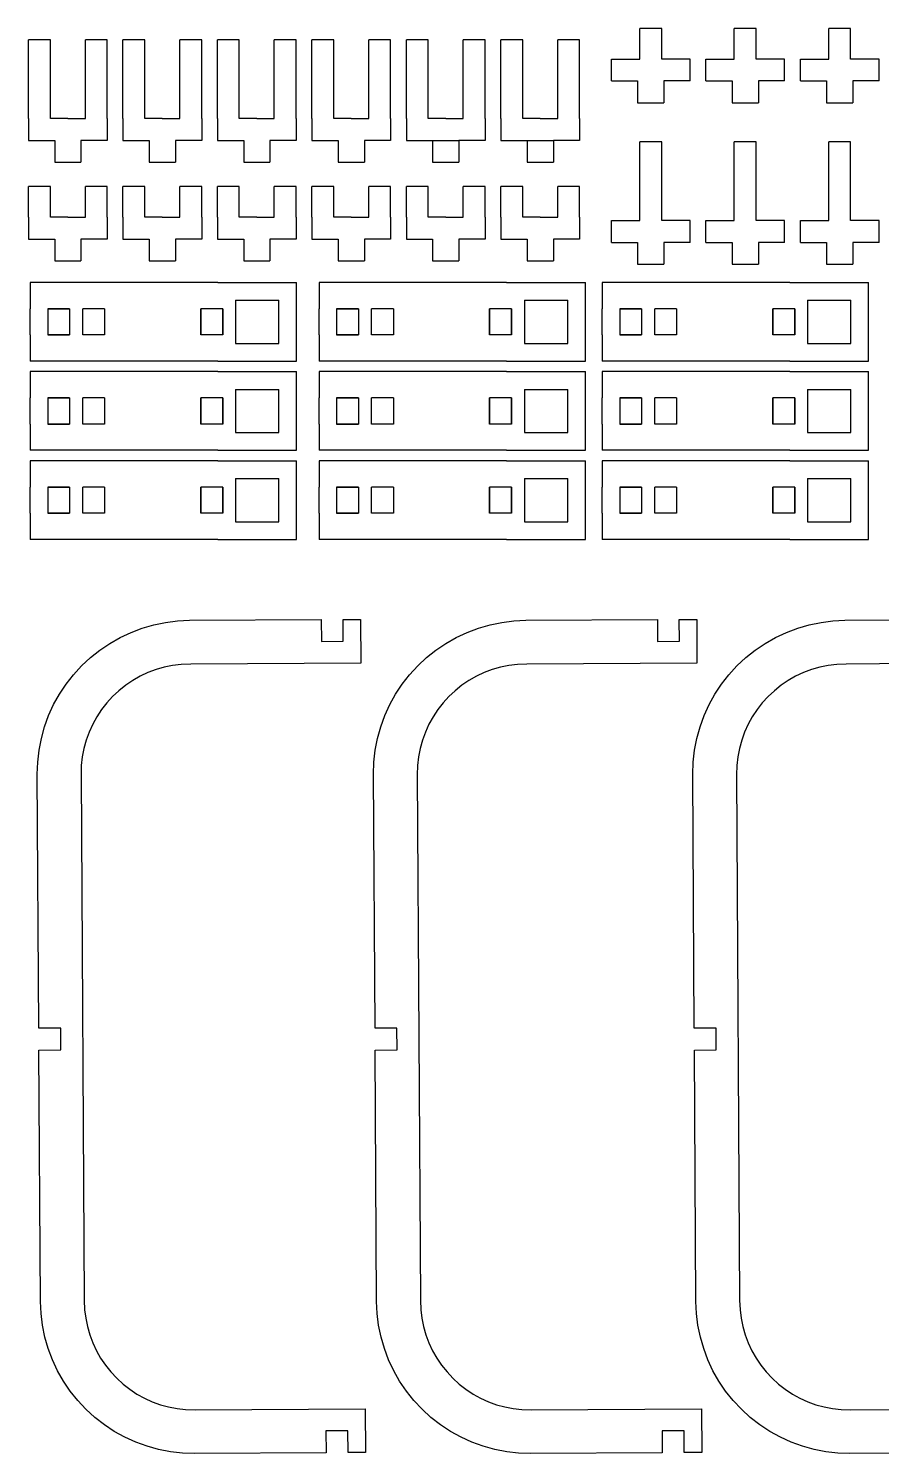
# Model space of a CAD drawing. Header units: millimetres. Extents: x 283 to 494, y -202 to 99.
# Drawn here: x 283.4 to 380.9, y -64.1 to 98.9 of the extents above; entities that cross this region are included whole.
import ezdxf

# ---------------------------------------------------------------- set-up
doc = ezdxf.new("R2010")
doc.units = ezdxf.units.MM
doc.header["$MEASUREMENT"] = 0
doc.layers.get('0').update_dxf_attribs({"linetype": 'CONTINUOUS'})
doc.layers.add('Layer 1', color=7, linetype='CONTINUOUS')

msp = doc.modelspace()

# ---------------------------------------------------------------- linework, layer by layer
at = {"color": 1}
for p, q in [((355.75, 98.92), (353.25, 98.92)), ((353.25, 95.42), (353.25, 98.92)), ((355.75, 98.92), (353.25, 98.92)), ((353.25, 95.42), (353.25, 98.92)), ((355.75, 95.42), (355.75, 98.92)), ((355.75, 95.42), (355.75, 98.92)), ((366.55, 98.92), (364.05, 98.92)), ((364.05, 95.42), (364.05, 98.92)), ((366.55, 98.92), (364.05, 98.92)), ((364.05, 95.42), (364.05, 98.92)), ((366.55, 95.42), (366.55, 98.92)), ((366.55, 95.42), (366.55, 98.92)), ((377.35, 98.92), (374.85, 98.92)), ((374.85, 95.42), (374.85, 98.92)), ((377.35, 98.92), (374.85, 98.92)), ((374.85, 95.42), (374.85, 98.92)), ((377.35, 95.42), (377.35, 98.92)), ((377.35, 95.42), (377.35, 98.92)), ((285.86, 97.62), (283.36, 97.62)), ((283.36, 88.62), (283.36, 97.62)), ((285.86, 97.62), (283.36, 97.62)), ((283.36, 88.62), (283.36, 97.62)), ((285.86, 88.62), (285.86, 97.62)), ((285.86, 88.62), (285.86, 97.62)), ((292.36, 97.62), (289.86, 97.62)), ((289.86, 88.62), (289.86, 97.62)), ((292.36, 97.62), (289.86, 97.62)), ((289.86, 88.62), (289.86, 97.62)), ((292.36, 88.62), (292.36, 97.62)), ((292.36, 88.62), (292.36, 97.62)), ((296.66, 97.62), (294.16, 97.62)), ((294.16, 88.62), (294.16, 97.62)), ((296.66, 97.62), (294.16, 97.62)), ((294.16, 88.62), (294.16, 97.62)), ((296.66, 88.62), (296.66, 97.62)), ((296.66, 88.62), (296.66, 97.62)), ((303.16, 97.62), (300.66, 97.62)), ((300.66, 88.62), (300.66, 97.62)), ((303.16, 97.62), (300.66, 97.62)), ((300.66, 88.62), (300.66, 97.62)), ((303.16, 88.62), (303.16, 97.62)), ((303.16, 88.62), (303.16, 97.62)), ((307.46, 97.62), (304.96, 97.62)), ((304.96, 88.62), (304.96, 97.62)), ((307.46, 97.62), (304.96, 97.62)), ((304.96, 88.62), (304.96, 97.62)), ((307.46, 88.62), (307.46, 97.62)), ((307.46, 88.62), (307.46, 97.62)), ((313.96, 97.62), (311.46, 97.62)), ((311.46, 88.62), (311.46, 97.62)), ((313.96, 97.62), (311.46, 97.62)), ((311.46, 88.62), (311.46, 97.62)), ((313.96, 88.62), (313.96, 97.62)), ((313.96, 88.62), (313.96, 97.62)), ((318.26, 97.62), (315.76, 97.62)), ((315.76, 88.62), (315.76, 97.62)), ((318.26, 97.62), (315.76, 97.62)), ((315.76, 88.62), (315.76, 97.62)), ((318.26, 88.62), (318.26, 97.62)), ((318.26, 88.62), (318.26, 97.62)), ((324.76, 97.62), (322.26, 97.62)), ((322.26, 88.62), (322.26, 97.62)), ((324.76, 97.62), (322.26, 97.62)), ((322.26, 88.62), (322.26, 97.62)), ((324.76, 88.62), (324.76, 97.62)), ((324.76, 88.62), (324.76, 97.62)), ((329.06, 97.62), (326.56, 97.62)), ((326.56, 88.62), (326.56, 97.62)), ((329.06, 97.62), (326.56, 97.62)), ((326.56, 88.62), (326.56, 97.62)), ((329.06, 88.62), (329.06, 97.62)), ((329.06, 88.62), (329.06, 97.62)), ((335.56, 97.62), (333.06, 97.62)), ((333.06, 88.62), (333.06, 97.62)), ((335.56, 97.62), (333.06, 97.62)), ((333.06, 88.62), (333.06, 97.62)), ((335.56, 88.62), (335.56, 97.62)), ((335.56, 88.62), (335.56, 97.62)), ((339.86, 97.62), (337.36, 97.62)), ((337.36, 88.62), (337.36, 97.62)), ((339.86, 97.62), (337.36, 97.62)), ((337.36, 88.62), (337.36, 97.62)), ((339.86, 88.62), (339.86, 97.62)), ((339.86, 88.62), (339.86, 97.62)), ((346.36, 97.62), (343.86, 97.62)), ((343.86, 88.62), (343.86, 97.62)), ((346.36, 97.62), (343.86, 97.62)), ((343.86, 88.62), (343.86, 97.62)), ((346.36, 88.62), (346.36, 97.62)), ((346.36, 88.62), (346.36, 97.62)), ((350, 92.92), (350, 95.42)), ((350, 95.42), (353.25, 95.42)), ((350, 92.92), (350, 95.42)), ((350, 95.42), (353.25, 95.42)), ((359, 95.42), (355.75, 95.42)), ((359, 95.42), (355.75, 95.42)), ((359, 92.92), (359, 95.42)), ((359, 92.92), (359, 95.42)), ((360.8, 92.92), (360.8, 95.42)), ((360.8, 95.42), (364.05, 95.42)), ((360.8, 92.92), (360.8, 95.42)), ((360.8, 95.42), (364.05, 95.42)), ((369.8, 95.42), (366.55, 95.42)), ((369.8, 95.42), (366.55, 95.42)), ((369.8, 92.92), (369.8, 95.42)), ((369.8, 92.92), (369.8, 95.42)), ((371.6, 92.92), (371.6, 95.42)), ((371.6, 95.42), (374.85, 95.42)), ((371.6, 92.92), (371.6, 95.42)), ((371.6, 95.42), (374.85, 95.42)), ((380.6, 95.42), (377.35, 95.42)), ((380.6, 95.42), (377.35, 95.42)), ((380.6, 92.92), (380.6, 95.42)), ((380.6, 92.92), (380.6, 95.42)), ((350, 92.92), (353, 92.92)), ((350, 92.92), (353, 92.92)), ((353, 92.92), (353, 90.42)), ((353, 92.92), (353, 90.42)), ((359, 92.92), (356, 92.92)), ((359, 92.92), (356, 92.92)), ((356, 92.92), (356, 90.42)), ((356, 92.92), (356, 90.42)), ((360.8, 92.92), (363.8, 92.92)), ((360.8, 92.92), (363.8, 92.92)), ((363.8, 92.92), (363.8, 90.42)), ((363.8, 92.92), (363.8, 90.42)), ((369.8, 92.92), (366.8, 92.92)), ((369.8, 92.92), (366.8, 92.92)), ((366.8, 92.92), (366.8, 90.42)), ((366.8, 92.92), (366.8, 90.42)), ((371.6, 92.92), (374.6, 92.92)), ((371.6, 92.92), (374.6, 92.92)), ((374.6, 92.92), (374.6, 90.42)), ((374.6, 92.92), (374.6, 90.42)), ((380.6, 92.92), (377.6, 92.92)), ((380.6, 92.92), (377.6, 92.92)), ((377.6, 92.92), (377.6, 90.42)), ((377.6, 92.92), (377.6, 90.42)), ((353, 90.42), (356, 90.42)), ((353, 90.42), (356, 90.42)), ((363.8, 90.42), (366.8, 90.42)), ((363.8, 90.42), (366.8, 90.42)), ((374.6, 90.42), (377.6, 90.42)), ((374.6, 90.42), (377.6, 90.42)), ((283.36, 88.62), (283.36, 86.12)), ((283.36, 88.62), (283.36, 86.12)), ((287.86, 88.62), (285.86, 88.62)), ((287.86, 88.62), (285.86, 88.62)), ((287.86, 88.62), (289.86, 88.62)), ((287.86, 88.62), (289.86, 88.62)), ((292.36, 88.62), (292.36, 86.12)), ((292.36, 88.62), (292.36, 86.12)), ((294.16, 88.62), (294.16, 86.12)), ((294.16, 88.62), (294.16, 86.12)), ((298.66, 88.62), (296.66, 88.62)), ((298.66, 88.62), (296.66, 88.62)), ((298.66, 88.62), (300.66, 88.62)), ((298.66, 88.62), (300.66, 88.62)), ((303.16, 88.62), (303.16, 86.12)), ((303.16, 88.62), (303.16, 86.12)), ((304.96, 88.62), (304.96, 86.12)), ((304.96, 88.62), (304.96, 86.12)), ((309.46, 88.62), (307.46, 88.62)), ((309.46, 88.62), (307.46, 88.62)), ((309.46, 88.62), (311.46, 88.62)), ((309.46, 88.62), (311.46, 88.62)), ((313.96, 88.62), (313.96, 86.12)), ((313.96, 88.62), (313.96, 86.12)), ((315.76, 88.62), (315.76, 86.12)), ((315.76, 88.62), (315.76, 86.12)), ((320.26, 88.62), (318.26, 88.62)), ((320.26, 88.62), (318.26, 88.62)), ((320.26, 88.62), (322.26, 88.62)), ((320.26, 88.62), (322.26, 88.62)), ((324.76, 88.62), (324.76, 86.12)), ((324.76, 88.62), (324.76, 86.12)), ((326.56, 88.62), (326.56, 86.12)), ((326.56, 88.62), (326.56, 86.12)), ((331.06, 88.62), (329.06, 88.62)), ((331.06, 88.62), (329.06, 88.62)), ((331.06, 88.62), (333.06, 88.62)), ((331.06, 88.62), (333.06, 88.62)), ((335.56, 88.62), (335.56, 86.12)), ((335.56, 88.62), (335.56, 86.12)), ((337.36, 88.62), (337.36, 86.12)), ((337.36, 88.62), (337.36, 86.12)), ((341.86, 88.62), (339.86, 88.62)), ((341.86, 88.62), (339.86, 88.62)), ((341.86, 88.62), (343.86, 88.62)), ((341.86, 88.62), (343.86, 88.62)), ((346.36, 88.62), (346.36, 86.12)), ((346.36, 88.62), (346.36, 86.12)), ((283.36, 86.12), (286.36, 86.12)), ((283.36, 86.12), (286.36, 86.12)), ((286.36, 86.12), (286.36, 83.62)), ((286.36, 86.12), (286.36, 83.62)), ((292.36, 86.12), (289.36, 86.12)), ((292.36, 86.12), (289.36, 86.12)), ((289.36, 86.12), (289.36, 83.62)), ((289.36, 86.12), (289.36, 83.62)), ((294.16, 86.12), (297.16, 86.12)), ((294.16, 86.12), (297.16, 86.12)), ((297.16, 86.12), (297.16, 83.62)), ((297.16, 86.12), (297.16, 83.62)), ((303.16, 86.12), (300.16, 86.12)), ((303.16, 86.12), (300.16, 86.12)), ((300.16, 86.12), (300.16, 83.62)), ((300.16, 86.12), (300.16, 83.62)), ((304.96, 86.12), (307.96, 86.12)), ((304.96, 86.12), (307.96, 86.12)), ((307.96, 86.12), (307.96, 83.62)), ((307.96, 86.12), (307.96, 83.62)), ((313.96, 86.12), (310.96, 86.12)), ((313.96, 86.12), (310.96, 86.12)), ((310.96, 86.12), (310.96, 83.62)), ((310.96, 86.12), (310.96, 83.62)), ((315.76, 86.12), (318.76, 86.12)), ((315.76, 86.12), (318.76, 86.12)), ((318.76, 86.12), (318.76, 83.62)), ((318.76, 86.12), (318.76, 83.62)), ((324.76, 86.12), (321.76, 86.12)), ((324.76, 86.12), (321.76, 86.12)), ((321.76, 86.12), (321.76, 83.62)), ((321.76, 86.12), (321.76, 83.62)), ((326.56, 86.12), (329.56, 86.12)), ((326.56, 86.12), (329.56, 86.12)), ((329.56, 86.12), (332.56, 86.12)), ((329.56, 86.12), (329.56, 83.62)), ((329.56, 86.12), (329.56, 83.62)), ((335.56, 86.12), (332.56, 86.12)), ((335.56, 86.12), (332.56, 86.12)), ((332.56, 86.12), (332.56, 83.62)), ((332.56, 86.12), (332.56, 83.62)), ((337.36, 86.12), (340.36, 86.12)), ((337.36, 86.12), (340.36, 86.12)), ((340.36, 86.12), (343.36, 86.12)), ((340.36, 86.12), (340.36, 83.62)), ((340.36, 86.12), (340.36, 83.62)), ((346.36, 86.12), (343.36, 86.12)), ((346.36, 86.12), (343.36, 86.12)), ((343.36, 86.12), (343.36, 83.62)), ((343.36, 86.12), (343.36, 83.62)), ((355.75, 85.95), (353.25, 85.95)), ((355.75, 85.95), (353.25, 85.95)), ((353.25, 76.95), (353.25, 85.95)), ((353.25, 76.95), (353.25, 85.95)), ((355.75, 76.95), (355.75, 85.95)), ((355.75, 76.95), (355.75, 85.95)), ((366.55, 85.95), (364.05, 85.95)), ((366.55, 85.95), (364.05, 85.95)), ((364.05, 76.95), (364.05, 85.95)), ((364.05, 76.95), (364.05, 85.95)), ((366.55, 76.95), (366.55, 85.95)), ((366.55, 76.95), (366.55, 85.95)), ((377.35, 85.95), (374.85, 85.95)), ((377.35, 85.95), (374.85, 85.95)), ((374.85, 76.95), (374.85, 85.95)), ((374.85, 76.95), (374.85, 85.95)), ((377.35, 76.95), (377.35, 85.95)), ((377.35, 76.95), (377.35, 85.95)), ((286.36, 83.62), (289.36, 83.62)), ((286.36, 83.62), (289.36, 83.62)), ((297.16, 83.62), (300.16, 83.62)), ((297.16, 83.62), (300.16, 83.62)), ((307.96, 83.62), (310.96, 83.62)), ((307.96, 83.62), (310.96, 83.62)), ((318.76, 83.62), (321.76, 83.62)), ((318.76, 83.62), (321.76, 83.62)), ((329.56, 83.62), (332.56, 83.62)), ((329.56, 83.62), (332.56, 83.62)), ((340.36, 83.62), (343.36, 83.62)), ((340.36, 83.62), (343.36, 83.62)), ((285.86, 80.84), (283.36, 80.84)), ((283.36, 77.34), (283.36, 80.84)), ((285.86, 80.84), (283.36, 80.84)), ((283.36, 77.34), (283.36, 80.84)), ((285.86, 77.34), (285.86, 80.84)), ((285.86, 77.34), (285.86, 80.84)), ((292.36, 80.84), (289.86, 80.84)), ((289.86, 77.34), (289.86, 80.84)), ((292.36, 80.84), (289.86, 80.84)), ((289.86, 77.34), (289.86, 80.84)), ((292.36, 77.34), (292.36, 80.84)), ((292.36, 77.34), (292.36, 80.84)), ((296.66, 80.84), (294.16, 80.84)), ((294.16, 77.34), (294.16, 80.84)), ((296.66, 80.84), (294.16, 80.84)), ((294.16, 77.34), (294.16, 80.84)), ((296.66, 77.34), (296.66, 80.84)), ((296.66, 77.34), (296.66, 80.84)), ((303.16, 80.84), (300.66, 80.84)), ((300.66, 77.34), (300.66, 80.84)), ((303.16, 80.84), (300.66, 80.84)), ((300.66, 77.34), (300.66, 80.84)), ((303.16, 77.34), (303.16, 80.84)), ((303.16, 77.34), (303.16, 80.84)), ((307.46, 80.84), (304.96, 80.84)), ((304.96, 77.34), (304.96, 80.84)), ((307.46, 80.84), (304.96, 80.84)), ((304.96, 77.34), (304.96, 80.84)), ((307.46, 77.34), (307.46, 80.84)), ((307.46, 77.34), (307.46, 80.84)), ((313.96, 80.84), (311.46, 80.84)), ((311.46, 77.34), (311.46, 80.84)), ((313.96, 80.84), (311.46, 80.84)), ((311.46, 77.34), (311.46, 80.84)), ((313.96, 77.34), (313.96, 80.84)), ((313.96, 77.34), (313.96, 80.84)), ((318.26, 80.84), (315.76, 80.84)), ((315.76, 77.34), (315.76, 80.84)), ((318.26, 80.84), (315.76, 80.84)), ((315.76, 77.34), (315.76, 80.84)), ((318.26, 77.34), (318.26, 80.84)), ((318.26, 77.34), (318.26, 80.84)), ((324.76, 80.84), (322.26, 80.84)), ((322.26, 77.34), (322.26, 80.84)), ((324.76, 80.84), (322.26, 80.84)), ((322.26, 77.34), (322.26, 80.84)), ((324.76, 77.34), (324.76, 80.84)), ((324.76, 77.34), (324.76, 80.84)), ((329.06, 80.84), (326.56, 80.84)), ((326.56, 77.34), (326.56, 80.84)), ((329.06, 80.84), (326.56, 80.84)), ((326.56, 77.34), (326.56, 80.84)), ((329.06, 77.34), (329.06, 80.84)), ((329.06, 77.34), (329.06, 80.84)), ((335.56, 80.84), (333.06, 80.84)), ((333.06, 77.34), (333.06, 80.84)), ((335.56, 80.84), (333.06, 80.84)), ((333.06, 77.34), (333.06, 80.84)), ((335.56, 77.34), (335.56, 80.84)), ((335.56, 77.34), (335.56, 80.84)), ((339.86, 80.84), (337.36, 80.84)), ((337.36, 77.34), (337.36, 80.84)), ((339.86, 80.84), (337.36, 80.84)), ((337.36, 77.34), (337.36, 80.84)), ((339.86, 77.34), (339.86, 80.84)), ((339.86, 77.34), (339.86, 80.84)), ((346.36, 80.84), (343.86, 80.84)), ((343.86, 77.34), (343.86, 80.84)), ((346.36, 80.84), (343.86, 80.84)), ((343.86, 77.34), (343.86, 80.84)), ((346.36, 77.34), (346.36, 80.84)), ((346.36, 77.34), (346.36, 80.84)), ((283.36, 77.34), (283.36, 74.84)), ((283.36, 77.34), (283.36, 74.84)), ((287.86, 77.34), (285.86, 77.34)), ((287.86, 77.34), (285.86, 77.34)), ((287.86, 77.34), (289.86, 77.34)), ((287.86, 77.34), (289.86, 77.34)), ((292.36, 77.34), (292.36, 74.84)), ((292.36, 77.34), (292.36, 74.84)), ((294.16, 77.34), (294.16, 74.84)), ((294.16, 77.34), (294.16, 74.84)), ((298.66, 77.34), (296.66, 77.34)), ((298.66, 77.34), (296.66, 77.34)), ((298.66, 77.34), (300.66, 77.34)), ((298.66, 77.34), (300.66, 77.34)), ((303.16, 77.34), (303.16, 74.84)), ((303.16, 77.34), (303.16, 74.84)), ((304.96, 77.34), (304.96, 74.84)), ((304.96, 77.34), (304.96, 74.84)), ((309.46, 77.34), (307.46, 77.34)), ((309.46, 77.34), (307.46, 77.34)), ((309.46, 77.34), (311.46, 77.34)), ((309.46, 77.34), (311.46, 77.34)), ((313.96, 77.34), (313.96, 74.84)), ((313.96, 77.34), (313.96, 74.84)), ((315.76, 77.34), (315.76, 74.84)), ((315.76, 77.34), (315.76, 74.84)), ((320.26, 77.34), (318.26, 77.34)), ((320.26, 77.34), (318.26, 77.34)), ((320.26, 77.34), (322.26, 77.34)), ((320.26, 77.34), (322.26, 77.34)), ((324.76, 77.34), (324.76, 74.84)), ((324.76, 77.34), (324.76, 74.84)), ((326.56, 77.34), (326.56, 74.84)), ((326.56, 77.34), (326.56, 74.84)), ((331.06, 77.34), (329.06, 77.34)), ((331.06, 77.34), (329.06, 77.34)), ((331.06, 77.34), (333.06, 77.34)), ((331.06, 77.34), (333.06, 77.34)), ((335.56, 77.34), (335.56, 74.84)), ((335.56, 77.34), (335.56, 74.84)), ((337.36, 77.34), (337.36, 74.84)), ((337.36, 77.34), (337.36, 74.84)), ((341.86, 77.34), (339.86, 77.34)), ((341.86, 77.34), (339.86, 77.34)), ((341.86, 77.34), (343.86, 77.34)), ((341.86, 77.34), (343.86, 77.34)), ((346.36, 77.34), (346.36, 74.84)), ((346.36, 77.34), (346.36, 74.84)), ((350, 74.45), (350, 76.95)), ((350, 74.45), (350, 76.95)), ((350, 76.95), (353.25, 76.95)), ((350, 76.95), (353.25, 76.95)), ((359, 76.95), (355.75, 76.95)), ((359, 76.95), (355.75, 76.95)), ((359, 74.45), (359, 76.95)), ((359, 74.45), (359, 76.95)), ((360.8, 74.45), (360.8, 76.95)), ((360.8, 74.45), (360.8, 76.95)), ((360.8, 76.95), (364.05, 76.95)), ((360.8, 76.95), (364.05, 76.95)), ((369.8, 76.95), (366.55, 76.95)), ((369.8, 76.95), (366.55, 76.95)), ((369.8, 74.45), (369.8, 76.95)), ((369.8, 74.45), (369.8, 76.95)), ((371.6, 74.45), (371.6, 76.95)), ((371.6, 74.45), (371.6, 76.95)), ((371.6, 76.95), (374.85, 76.95)), ((371.6, 76.95), (374.85, 76.95)), ((380.6, 76.95), (377.35, 76.95)), ((380.6, 76.95), (377.35, 76.95)), ((380.6, 74.45), (380.6, 76.95)), ((380.6, 74.45), (380.6, 76.95)), ((283.36, 74.84), (286.36, 74.84)), ((283.36, 74.84), (286.36, 74.84)), ((286.36, 74.84), (286.36, 72.34)), ((286.36, 74.84), (286.36, 72.34)), ((292.36, 74.84), (289.36, 74.84)), ((292.36, 74.84), (289.36, 74.84)), ((289.36, 74.84), (289.36, 72.34)), ((289.36, 74.84), (289.36, 72.34)), ((294.16, 74.84), (297.16, 74.84)), ((294.16, 74.84), (297.16, 74.84)), ((297.16, 74.84), (297.16, 72.34)), ((297.16, 74.84), (297.16, 72.34)), ((303.16, 74.84), (300.16, 74.84)), ((303.16, 74.84), (300.16, 74.84)), ((300.16, 74.84), (300.16, 72.34)), ((300.16, 74.84), (300.16, 72.34)), ((304.96, 74.84), (307.96, 74.84)), ((304.96, 74.84), (307.96, 74.84)), ((307.96, 74.84), (307.96, 72.34)), ((307.96, 74.84), (307.96, 72.34)), ((313.96, 74.84), (310.96, 74.84)), ((313.96, 74.84), (310.96, 74.84)), ((310.96, 74.84), (310.96, 72.34)), ((310.96, 74.84), (310.96, 72.34)), ((315.76, 74.84), (318.76, 74.84)), ((315.76, 74.84), (318.76, 74.84)), ((318.76, 74.84), (318.76, 72.34)), ((318.76, 74.84), (318.76, 72.34)), ((324.76, 74.84), (321.76, 74.84)), ((324.76, 74.84), (321.76, 74.84)), ((321.76, 74.84), (321.76, 72.34)), ((321.76, 74.84), (321.76, 72.34)), ((326.56, 74.84), (329.56, 74.84)), ((326.56, 74.84), (329.56, 74.84)), ((329.56, 74.84), (329.56, 72.34)), ((329.56, 74.84), (329.56, 72.34)), ((335.56, 74.84), (332.56, 74.84)), ((335.56, 74.84), (332.56, 74.84)), ((332.56, 74.84), (332.56, 72.34)), ((332.56, 74.84), (332.56, 72.34)), ((337.36, 74.84), (340.36, 74.84)), ((337.36, 74.84), (340.36, 74.84)), ((340.36, 74.84), (340.36, 72.34)), ((340.36, 74.84), (340.36, 72.34)), ((346.36, 74.84), (343.36, 74.84)), ((346.36, 74.84), (343.36, 74.84)), ((343.36, 74.84), (343.36, 72.34)), ((343.36, 74.84), (343.36, 72.34)), ((350, 74.45), (353, 74.45)), ((350, 74.45), (353, 74.45)), ((353, 74.45), (353, 71.95)), ((353, 74.45), (353, 71.95)), ((359, 74.45), (356, 74.45)), ((359, 74.45), (356, 74.45)), ((356, 74.45), (356, 71.95)), ((356, 74.45), (356, 71.95)), ((360.8, 74.45), (363.8, 74.45)), ((360.8, 74.45), (363.8, 74.45)), ((363.8, 74.45), (363.8, 71.95)), ((363.8, 74.45), (363.8, 71.95)), ((369.8, 74.45), (366.8, 74.45)), ((369.8, 74.45), (366.8, 74.45)), ((366.8, 74.45), (366.8, 71.95)), ((366.8, 74.45), (366.8, 71.95)), ((371.6, 74.45), (374.6, 74.45)), ((371.6, 74.45), (374.6, 74.45)), ((374.6, 74.45), (374.6, 71.95)), ((374.6, 74.45), (374.6, 71.95)), ((380.6, 74.45), (377.6, 74.45)), ((380.6, 74.45), (377.6, 74.45)), ((377.6, 74.45), (377.6, 71.95)), ((377.6, 74.45), (377.6, 71.95)), ((286.36, 72.34), (289.36, 72.34)), ((286.36, 72.34), (289.36, 72.34)), ((297.16, 72.34), (300.16, 72.34)), ((297.16, 72.34), (300.16, 72.34)), ((307.96, 72.34), (310.96, 72.34)), ((307.96, 72.34), (310.96, 72.34)), ((318.76, 72.34), (321.76, 72.34)), ((318.76, 72.34), (321.76, 72.34)), ((329.56, 72.34), (332.56, 72.34)), ((329.56, 72.34), (332.56, 72.34)), ((340.36, 72.34), (343.36, 72.34)), ((340.36, 72.34), (343.36, 72.34)), ((353, 71.95), (356, 71.95)), ((353, 71.95), (356, 71.95)), ((363.8, 71.95), (366.8, 71.95)), ((363.8, 71.95), (366.8, 71.95)), ((374.6, 71.95), (377.6, 71.95)), ((374.6, 71.95), (377.6, 71.95)), ((289.56, 69.87), (283.56, 69.87)), ((283.56, 69.87), (283.56, 66.87)), ((289.56, 69.87), (283.56, 69.87)), ((283.56, 69.87), (283.56, 66.87)), ((292.06, 69.87), (289.56, 69.87)), ((292.06, 69.87), (289.56, 69.87)), ((305.01, 69.87), (292.06, 69.87)), ((305.01, 69.87), (292.06, 69.87)), ((305.01, 69.87), (314.01, 69.87)), ((305.01, 69.87), (314.01, 69.87)), ((314.01, 60.87), (314.01, 69.87)), ((314.01, 60.87), (314.01, 69.87)), ((322.58, 69.87), (316.58, 69.87)), ((316.58, 69.87), (316.58, 66.87)), ((322.58, 69.87), (316.58, 69.87)), ((316.58, 69.87), (316.58, 66.87)), ((325.08, 69.87), (322.58, 69.87)), ((325.08, 69.87), (322.58, 69.87)), ((338.02, 69.87), (325.08, 69.87)), ((338.02, 69.87), (325.08, 69.87)), ((338.02, 69.87), (347.02, 69.87)), ((338.02, 69.87), (347.02, 69.87)), ((347.02, 60.87), (347.02, 69.87)), ((347.02, 60.87), (347.02, 69.87)), ((354.95, 69.87), (348.95, 69.87)), ((348.95, 69.87), (348.95, 66.87)), ((354.95, 69.87), (348.95, 69.87)), ((348.95, 69.87), (348.95, 66.87)), ((357.45, 69.87), (354.95, 69.87)), ((357.45, 69.87), (354.95, 69.87)), ((370.4, 69.87), (357.45, 69.87)), ((370.4, 69.87), (357.45, 69.87)), ((370.4, 69.87), (379.4, 69.87)), ((370.4, 69.87), (379.4, 69.87)), ((379.4, 60.87), (379.4, 69.87)), ((379.4, 60.87), (379.4, 69.87)), ((283.56, 63.87), (283.56, 66.87)), ((283.56, 63.87), (283.56, 66.87)), ((285.56, 66.87), (285.56, 63.87)), ((285.56, 66.87), (288.06, 66.87)), ((285.56, 66.87), (285.56, 63.87)), ((288.06, 66.87), (285.56, 66.87)), ((288.06, 66.87), (288.06, 63.87)), ((288.06, 66.87), (288.06, 63.87)), ((292.06, 66.87), (289.56, 66.87)), ((292.06, 66.87), (289.56, 66.87)), ((289.56, 63.87), (289.56, 66.87)), ((289.56, 63.87), (289.56, 66.87)), ((292.06, 66.87), (292.06, 63.87)), ((292.06, 66.87), (292.06, 63.87)), ((305.01, 66.87), (303.06, 66.87)), ((305.01, 66.87), (303.06, 66.87)), ((303.06, 66.87), (303.06, 63.87)), ((303.06, 63.87), (303.06, 66.87)), ((305.56, 66.87), (305.01, 66.87)), ((305.56, 66.87), (305.01, 66.87)), ((305.56, 63.87), (305.56, 66.87)), ((305.56, 66.87), (305.56, 63.87)), ((307.04, 67.85), (307.04, 62.9)), ((307.04, 67.85), (311.99, 67.85)), ((307.04, 67.85), (307.04, 62.9)), ((307.04, 67.85), (311.99, 67.85)), ((311.99, 62.9), (311.99, 67.85)), ((311.99, 62.9), (311.99, 67.85)), ((316.58, 63.87), (316.58, 66.87)), ((316.58, 63.87), (316.58, 66.87)), ((318.58, 66.87), (318.58, 63.87)), ((318.58, 66.87), (321.08, 66.87)), ((318.58, 66.87), (318.58, 63.87)), ((321.08, 66.87), (318.58, 66.87)), ((321.08, 66.87), (321.08, 63.87)), ((321.08, 66.87), (321.08, 63.87)), ((325.08, 66.87), (322.58, 66.87)), ((325.08, 66.87), (322.58, 66.87)), ((322.58, 63.87), (322.58, 66.87)), ((322.58, 63.87), (322.58, 66.87)), ((325.08, 66.87), (325.08, 63.87)), ((325.08, 66.87), (325.08, 63.87)), ((338.02, 66.87), (336.08, 66.87)), ((338.02, 66.87), (336.08, 66.87)), ((336.08, 66.87), (336.08, 63.87)), ((336.08, 63.87), (336.08, 66.87)), ((338.58, 66.87), (338.02, 66.87)), ((338.58, 66.87), (338.02, 66.87)), ((338.58, 63.87), (338.58, 66.87)), ((338.58, 66.87), (338.58, 63.87)), ((340.05, 67.85), (340.05, 62.9)), ((340.05, 67.85), (345, 67.85)), ((340.05, 67.85), (340.05, 62.9)), ((340.05, 67.85), (345, 67.85)), ((345, 62.9), (345, 67.85)), ((345, 62.9), (345, 67.85)), ((348.95, 63.87), (348.95, 66.87)), ((348.95, 63.87), (348.95, 66.87)), ((350.95, 66.87), (350.95, 63.87)), ((350.95, 66.87), (353.45, 66.87)), ((350.95, 66.87), (350.95, 63.87)), ((353.45, 66.87), (350.95, 66.87)), ((353.45, 66.87), (353.45, 63.87)), ((353.45, 66.87), (353.45, 63.87)), ((357.45, 66.87), (354.95, 66.87)), ((357.45, 66.87), (354.95, 66.87)), ((354.95, 63.87), (354.95, 66.87)), ((354.95, 63.87), (354.95, 66.87)), ((357.45, 66.87), (357.45, 63.87)), ((357.45, 66.87), (357.45, 63.87)), ((370.4, 66.87), (368.45, 66.87)), ((370.4, 66.87), (368.45, 66.87)), ((368.45, 66.87), (368.45, 63.87)), ((368.45, 63.87), (368.45, 66.87)), ((370.95, 66.87), (370.4, 66.87)), ((370.95, 66.87), (370.4, 66.87)), ((370.95, 63.87), (370.95, 66.87)), ((370.95, 66.87), (370.95, 63.87)), ((372.42, 67.85), (372.42, 62.9)), ((372.42, 67.85), (377.37, 67.85)), ((372.42, 67.85), (372.42, 62.9)), ((372.42, 67.85), (377.37, 67.85)), ((377.37, 62.9), (377.37, 67.85)), ((377.37, 62.9), (377.37, 67.85)), ((283.56, 63.87), (283.56, 60.87)), ((283.56, 63.87), (283.56, 60.87)), ((285.56, 63.87), (288.06, 63.87)), ((288.06, 63.87), (285.56, 63.87)), ((292.06, 63.87), (289.56, 63.87)), ((292.06, 63.87), (289.56, 63.87)), ((305.01, 63.87), (303.06, 63.87)), ((305.01, 63.87), (303.06, 63.87)), ((305.56, 63.87), (305.01, 63.87)), ((305.56, 63.87), (305.01, 63.87)), ((316.58, 63.87), (316.58, 60.87)), ((316.58, 63.87), (316.58, 60.87)), ((318.58, 63.87), (321.08, 63.87)), ((321.08, 63.87), (318.58, 63.87)), ((325.08, 63.87), (322.58, 63.87)), ((325.08, 63.87), (322.58, 63.87)), ((338.02, 63.87), (336.08, 63.87)), ((338.02, 63.87), (336.08, 63.87)), ((338.58, 63.87), (338.02, 63.87)), ((338.58, 63.87), (338.02, 63.87)), ((348.95, 63.87), (348.95, 60.87)), ((348.95, 63.87), (348.95, 60.87)), ((350.95, 63.87), (353.45, 63.87)), ((353.45, 63.87), (350.95, 63.87)), ((357.45, 63.87), (354.95, 63.87)), ((357.45, 63.87), (354.95, 63.87)), ((370.4, 63.87), (368.45, 63.87)), ((370.4, 63.87), (368.45, 63.87)), ((370.95, 63.87), (370.4, 63.87)), ((370.95, 63.87), (370.4, 63.87)), ((307.04, 62.9), (311.99, 62.9)), ((307.04, 62.9), (311.99, 62.9)), ((340.05, 62.9), (345, 62.9)), ((340.05, 62.9), (345, 62.9)), ((372.42, 62.9), (377.37, 62.9)), ((372.42, 62.9), (377.37, 62.9)), ((289.56, 60.87), (283.56, 60.87)), ((289.56, 60.87), (283.56, 60.87)), ((292.06, 60.87), (289.56, 60.87)), ((292.06, 60.87), (289.56, 60.87)), ((305.01, 60.87), (292.06, 60.87)), ((305.01, 60.87), (292.06, 60.87)), ((305.01, 60.87), (314.01, 60.87)), ((305.01, 60.87), (314.01, 60.87)), ((322.58, 60.87), (316.58, 60.87)), ((322.58, 60.87), (316.58, 60.87)), ((325.08, 60.87), (322.58, 60.87)), ((325.08, 60.87), (322.58, 60.87)), ((338.02, 60.87), (325.08, 60.87)), ((338.02, 60.87), (325.08, 60.87)), ((338.02, 60.87), (347.02, 60.87)), ((338.02, 60.87), (347.02, 60.87)), ((354.95, 60.87), (348.95, 60.87)), ((354.95, 60.87), (348.95, 60.87)), ((357.45, 60.87), (354.95, 60.87)), ((357.45, 60.87), (354.95, 60.87)), ((370.4, 60.87), (357.45, 60.87)), ((370.4, 60.87), (357.45, 60.87)), ((370.4, 60.87), (379.4, 60.87)), ((370.4, 60.87), (379.4, 60.87)), ((289.56, 59.67), (283.56, 59.67)), ((283.56, 59.67), (283.56, 56.67)), ((289.56, 59.67), (283.56, 59.67)), ((283.56, 59.67), (283.56, 56.67)), ((292.06, 59.67), (289.56, 59.67)), ((292.06, 59.67), (289.56, 59.67)), ((305.01, 59.67), (292.06, 59.67)), ((305.01, 59.67), (292.06, 59.67)), ((305.01, 59.67), (314.01, 59.67)), ((305.01, 59.67), (314.01, 59.67)), ((314.01, 50.67), (314.01, 59.67)), ((314.01, 50.67), (314.01, 59.67)), ((322.58, 59.67), (316.58, 59.67)), ((316.58, 59.67), (316.58, 56.67)), ((322.58, 59.67), (316.58, 59.67)), ((316.58, 59.67), (316.58, 56.67)), ((325.08, 59.67), (322.58, 59.67)), ((325.08, 59.67), (322.58, 59.67)), ((338.02, 59.67), (325.08, 59.67)), ((338.02, 59.67), (325.08, 59.67)), ((338.02, 59.67), (347.02, 59.67)), ((338.02, 59.67), (347.02, 59.67)), ((347.02, 50.67), (347.02, 59.67)), ((347.02, 50.67), (347.02, 59.67)), ((354.95, 59.67), (348.95, 59.67)), ((348.95, 59.67), (348.95, 56.67)), ((354.95, 59.67), (348.95, 59.67)), ((348.95, 59.67), (348.95, 56.67)), ((357.45, 59.67), (354.95, 59.67)), ((357.45, 59.67), (354.95, 59.67)), ((370.4, 59.67), (357.45, 59.67)), ((370.4, 59.67), (357.45, 59.67)), ((370.4, 59.67), (379.4, 59.67)), ((370.4, 59.67), (379.4, 59.67)), ((379.4, 50.67), (379.4, 59.67)), ((379.4, 50.67), (379.4, 59.67)), ((307.04, 57.64), (307.04, 52.69)), ((307.04, 57.64), (311.99, 57.64)), ((307.04, 57.64), (307.04, 52.69)), ((307.04, 57.64), (311.99, 57.64)), ((311.99, 52.69), (311.99, 57.64)), ((311.99, 52.69), (311.99, 57.64)), ((340.05, 57.64), (340.05, 52.69)), ((340.05, 57.64), (345, 57.64)), ((340.05, 57.64), (340.05, 52.69)), ((340.05, 57.64), (345, 57.64)), ((345, 52.69), (345, 57.64)), ((345, 52.69), (345, 57.64)), ((372.42, 57.64), (372.42, 52.69)), ((372.42, 57.64), (377.37, 57.64)), ((372.42, 57.64), (372.42, 52.69)), ((372.42, 57.64), (377.37, 57.64)), ((377.37, 52.69), (377.37, 57.64)), ((377.37, 52.69), (377.37, 57.64)), ((283.56, 53.67), (283.56, 56.67)), ((283.56, 53.67), (283.56, 56.67)), ((285.56, 56.67), (285.56, 53.67)), ((285.56, 56.67), (288.06, 56.67)), ((285.56, 56.67), (285.56, 53.67)), ((288.06, 56.67), (285.56, 56.67)), ((288.06, 56.67), (288.06, 53.67)), ((288.06, 56.67), (288.06, 53.67)), ((292.06, 56.67), (289.56, 56.67)), ((292.06, 56.67), (289.56, 56.67)), ((289.56, 53.67), (289.56, 56.67)), ((289.56, 53.67), (289.56, 56.67)), ((292.06, 56.67), (292.06, 53.67)), ((292.06, 56.67), (292.06, 53.67)), ((305.01, 56.67), (303.06, 56.67)), ((305.01, 56.67), (303.06, 56.67)), ((303.06, 56.67), (303.06, 53.67)), ((303.06, 53.67), (303.06, 56.67)), ((305.56, 56.67), (305.01, 56.67)), ((305.56, 56.67), (305.01, 56.67)), ((305.56, 53.67), (305.56, 56.67)), ((305.56, 56.67), (305.56, 53.67)), ((316.58, 53.67), (316.58, 56.67)), ((316.58, 53.67), (316.58, 56.67)), ((318.58, 56.67), (318.58, 53.67)), ((318.58, 56.67), (321.08, 56.67)), ((318.58, 56.67), (318.58, 53.67)), ((321.08, 56.67), (318.58, 56.67)), ((321.08, 56.67), (321.08, 53.67)), ((321.08, 56.67), (321.08, 53.67)), ((325.08, 56.67), (322.58, 56.67)), ((325.08, 56.67), (322.58, 56.67)), ((322.58, 53.67), (322.58, 56.67)), ((322.58, 53.67), (322.58, 56.67)), ((325.08, 56.67), (325.08, 53.67)), ((325.08, 56.67), (325.08, 53.67)), ((338.02, 56.67), (336.08, 56.67)), ((338.02, 56.67), (336.08, 56.67)), ((336.08, 56.67), (336.08, 53.67)), ((336.08, 53.67), (336.08, 56.67)), ((338.58, 56.67), (338.02, 56.67)), ((338.58, 56.67), (338.02, 56.67)), ((338.58, 53.67), (338.58, 56.67)), ((338.58, 56.67), (338.58, 53.67)), ((348.95, 53.67), (348.95, 56.67)), ((348.95, 53.67), (348.95, 56.67)), ((350.95, 56.67), (350.95, 53.67)), ((350.95, 56.67), (353.45, 56.67)), ((350.95, 56.67), (350.95, 53.67)), ((353.45, 56.67), (350.95, 56.67)), ((353.45, 56.67), (353.45, 53.67)), ((353.45, 56.67), (353.45, 53.67)), ((357.45, 56.67), (354.95, 56.67)), ((357.45, 56.67), (354.95, 56.67)), ((354.95, 53.67), (354.95, 56.67)), ((354.95, 53.67), (354.95, 56.67)), ((357.45, 56.67), (357.45, 53.67)), ((357.45, 56.67), (357.45, 53.67)), ((370.4, 56.67), (368.45, 56.67)), ((370.4, 56.67), (368.45, 56.67)), ((368.45, 56.67), (368.45, 53.67)), ((368.45, 53.67), (368.45, 56.67)), ((370.95, 56.67), (370.4, 56.67)), ((370.95, 56.67), (370.4, 56.67)), ((370.95, 53.67), (370.95, 56.67)), ((370.95, 56.67), (370.95, 53.67)), ((283.56, 53.67), (283.56, 50.67)), ((283.56, 53.67), (283.56, 50.67)), ((285.56, 53.67), (288.06, 53.67)), ((288.06, 53.67), (285.56, 53.67)), ((292.06, 53.67), (289.56, 53.67)), ((292.06, 53.67), (289.56, 53.67)), ((305.01, 53.67), (303.06, 53.67)), ((305.01, 53.67), (303.06, 53.67)), ((305.56, 53.67), (305.01, 53.67)), ((305.56, 53.67), (305.01, 53.67)), ((307.04, 52.69), (311.99, 52.69)), ((307.04, 52.69), (311.99, 52.69)), ((316.58, 53.67), (316.58, 50.67)), ((316.58, 53.67), (316.58, 50.67)), ((318.58, 53.67), (321.08, 53.67)), ((321.08, 53.67), (318.58, 53.67)), ((325.08, 53.67), (322.58, 53.67)), ((325.08, 53.67), (322.58, 53.67)), ((338.02, 53.67), (336.08, 53.67)), ((338.02, 53.67), (336.08, 53.67)), ((338.58, 53.67), (338.02, 53.67)), ((338.58, 53.67), (338.02, 53.67)), ((340.05, 52.69), (345, 52.69)), ((340.05, 52.69), (345, 52.69)), ((348.95, 53.67), (348.95, 50.67)), ((348.95, 53.67), (348.95, 50.67)), ((350.95, 53.67), (353.45, 53.67)), ((353.45, 53.67), (350.95, 53.67)), ((357.45, 53.67), (354.95, 53.67)), ((357.45, 53.67), (354.95, 53.67)), ((370.4, 53.67), (368.45, 53.67)), ((370.4, 53.67), (368.45, 53.67)), ((370.95, 53.67), (370.4, 53.67)), ((370.95, 53.67), (370.4, 53.67)), ((372.42, 52.69), (377.37, 52.69)), ((372.42, 52.69), (377.37, 52.69)), ((289.56, 50.67), (283.56, 50.67)), ((289.56, 50.67), (283.56, 50.67)), ((292.06, 50.67), (289.56, 50.67)), ((292.06, 50.67), (289.56, 50.67)), ((305.01, 50.67), (292.06, 50.67)), ((305.01, 50.67), (292.06, 50.67)), ((305.01, 50.67), (314.01, 50.67)), ((305.01, 50.67), (314.01, 50.67)), ((322.58, 50.67), (316.58, 50.67)), ((322.58, 50.67), (316.58, 50.67)), ((325.08, 50.67), (322.58, 50.67)), ((325.08, 50.67), (322.58, 50.67)), ((338.02, 50.67), (325.08, 50.67)), ((338.02, 50.67), (325.08, 50.67)), ((338.02, 50.67), (347.02, 50.67)), ((338.02, 50.67), (347.02, 50.67)), ((354.95, 50.67), (348.95, 50.67)), ((354.95, 50.67), (348.95, 50.67)), ((357.45, 50.67), (354.95, 50.67)), ((357.45, 50.67), (354.95, 50.67)), ((370.4, 50.67), (357.45, 50.67)), ((370.4, 50.67), (357.45, 50.67)), ((370.4, 50.67), (379.4, 50.67)), ((370.4, 50.67), (379.4, 50.67)), ((289.56, 49.46), (283.56, 49.46)), ((283.56, 49.46), (283.56, 46.46)), ((289.56, 49.46), (283.56, 49.46)), ((283.56, 49.46), (283.56, 46.46)), ((292.06, 49.46), (289.56, 49.46)), ((292.06, 49.46), (289.56, 49.46)), ((305.01, 49.46), (292.06, 49.46)), ((305.01, 49.46), (292.06, 49.46)), ((305.01, 49.46), (314.01, 49.46)), ((305.01, 49.46), (314.01, 49.46)), ((314.01, 40.46), (314.01, 49.46)), ((314.01, 40.46), (314.01, 49.46)), ((322.58, 49.46), (316.58, 49.46)), ((316.58, 49.46), (316.58, 46.46)), ((322.58, 49.46), (316.58, 49.46)), ((316.58, 49.46), (316.58, 46.46)), ((325.08, 49.46), (322.58, 49.46)), ((325.08, 49.46), (322.58, 49.46)), ((338.02, 49.46), (325.08, 49.46)), ((338.02, 49.46), (325.08, 49.46)), ((338.02, 49.46), (347.02, 49.46)), ((338.02, 49.46), (347.02, 49.46)), ((347.02, 40.46), (347.02, 49.46)), ((347.02, 40.46), (347.02, 49.46)), ((354.95, 49.46), (348.95, 49.46)), ((348.95, 49.46), (348.95, 46.46)), ((354.95, 49.46), (348.95, 49.46)), ((348.95, 49.46), (348.95, 46.46)), ((357.45, 49.46), (354.95, 49.46)), ((357.45, 49.46), (354.95, 49.46)), ((370.4, 49.46), (357.45, 49.46)), ((370.4, 49.46), (357.45, 49.46)), ((370.4, 49.46), (379.4, 49.46)), ((370.4, 49.46), (379.4, 49.46)), ((379.4, 40.46), (379.4, 49.46)), ((379.4, 40.46), (379.4, 49.46)), ((307.04, 47.43), (307.04, 42.48)), ((307.04, 47.43), (311.99, 47.43)), ((307.04, 47.43), (307.04, 42.48)), ((307.04, 47.43), (311.99, 47.43)), ((311.99, 42.48), (311.99, 47.43)), ((311.99, 42.48), (311.99, 47.43)), ((340.05, 47.43), (340.05, 42.48)), ((340.05, 47.43), (345, 47.43)), ((340.05, 47.43), (340.05, 42.48)), ((340.05, 47.43), (345, 47.43)), ((345, 42.48), (345, 47.43)), ((345, 42.48), (345, 47.43)), ((372.42, 47.43), (372.42, 42.48)), ((372.42, 47.43), (377.37, 47.43)), ((372.42, 47.43), (372.42, 42.48)), ((372.42, 47.43), (377.37, 47.43)), ((377.37, 42.48), (377.37, 47.43)), ((377.37, 42.48), (377.37, 47.43)), ((283.56, 43.46), (283.56, 46.46)), ((283.56, 43.46), (283.56, 46.46)), ((285.56, 46.46), (285.56, 43.46)), ((285.56, 46.46), (288.06, 46.46)), ((285.56, 46.46), (285.56, 43.46)), ((288.06, 46.46), (285.56, 46.46)), ((288.06, 46.46), (288.06, 43.46)), ((288.06, 46.46), (288.06, 43.46)), ((292.06, 46.46), (289.56, 46.46)), ((292.06, 46.46), (289.56, 46.46)), ((289.56, 43.46), (289.56, 46.46)), ((289.56, 43.46), (289.56, 46.46)), ((292.06, 46.46), (292.06, 43.46)), ((292.06, 46.46), (292.06, 43.46)), ((305.01, 46.46), (303.06, 46.46)), ((305.01, 46.46), (303.06, 46.46)), ((303.06, 46.46), (303.06, 43.46)), ((303.06, 43.46), (303.06, 46.46)), ((305.56, 46.46), (305.01, 46.46)), ((305.56, 46.46), (305.01, 46.46)), ((305.56, 43.46), (305.56, 46.46)), ((305.56, 46.46), (305.56, 43.46)), ((316.58, 43.46), (316.58, 46.46)), ((316.58, 43.46), (316.58, 46.46)), ((318.58, 46.46), (318.58, 43.46)), ((318.58, 46.46), (321.08, 46.46)), ((318.58, 46.46), (318.58, 43.46)), ((321.08, 46.46), (318.58, 46.46)), ((321.08, 46.46), (321.08, 43.46)), ((321.08, 46.46), (321.08, 43.46)), ((325.08, 46.46), (322.58, 46.46)), ((325.08, 46.46), (322.58, 46.46)), ((322.58, 43.46), (322.58, 46.46)), ((322.58, 43.46), (322.58, 46.46)), ((325.08, 46.46), (325.08, 43.46)), ((325.08, 46.46), (325.08, 43.46)), ((338.02, 46.46), (336.08, 46.46)), ((338.02, 46.46), (336.08, 46.46)), ((336.08, 46.46), (336.08, 43.46)), ((336.08, 43.46), (336.08, 46.46)), ((338.58, 46.46), (338.02, 46.46)), ((338.58, 46.46), (338.02, 46.46)), ((338.58, 43.46), (338.58, 46.46)), ((338.58, 46.46), (338.58, 43.46)), ((348.95, 43.46), (348.95, 46.46)), ((348.95, 43.46), (348.95, 46.46)), ((350.95, 46.46), (350.95, 43.46)), ((350.95, 46.46), (353.45, 46.46)), ((350.95, 46.46), (350.95, 43.46)), ((353.45, 46.46), (350.95, 46.46)), ((353.45, 46.46), (353.45, 43.46)), ((353.45, 46.46), (353.45, 43.46)), ((357.45, 46.46), (354.95, 46.46)), ((357.45, 46.46), (354.95, 46.46)), ((354.95, 43.46), (354.95, 46.46)), ((354.95, 43.46), (354.95, 46.46)), ((357.45, 46.46), (357.45, 43.46)), ((357.45, 46.46), (357.45, 43.46)), ((370.4, 46.46), (368.45, 46.46)), ((370.4, 46.46), (368.45, 46.46)), ((368.45, 46.46), (368.45, 43.46)), ((368.45, 43.46), (368.45, 46.46)), ((370.95, 46.46), (370.4, 46.46)), ((370.95, 46.46), (370.4, 46.46)), ((370.95, 43.46), (370.95, 46.46)), ((370.95, 46.46), (370.95, 43.46)), ((283.56, 43.46), (283.56, 40.46)), ((283.56, 43.46), (283.56, 40.46)), ((285.56, 43.46), (288.06, 43.46)), ((288.06, 43.46), (285.56, 43.46)), ((292.06, 43.46), (289.56, 43.46)), ((292.06, 43.46), (289.56, 43.46)), ((305.01, 43.46), (303.06, 43.46)), ((305.01, 43.46), (303.06, 43.46)), ((305.56, 43.46), (305.01, 43.46)), ((305.56, 43.46), (305.01, 43.46)), ((307.04, 42.48), (311.99, 42.48)), ((307.04, 42.48), (311.99, 42.48)), ((316.58, 43.46), (316.58, 40.46)), ((316.58, 43.46), (316.58, 40.46)), ((318.58, 43.46), (321.08, 43.46)), ((321.08, 43.46), (318.58, 43.46)), ((325.08, 43.46), (322.58, 43.46)), ((325.08, 43.46), (322.58, 43.46)), ((338.02, 43.46), (336.08, 43.46)), ((338.02, 43.46), (336.08, 43.46)), ((338.58, 43.46), (338.02, 43.46)), ((338.58, 43.46), (338.02, 43.46)), ((340.05, 42.48), (345, 42.48)), ((340.05, 42.48), (345, 42.48)), ((348.95, 43.46), (348.95, 40.46)), ((348.95, 43.46), (348.95, 40.46)), ((350.95, 43.46), (353.45, 43.46)), ((353.45, 43.46), (350.95, 43.46)), ((357.45, 43.46), (354.95, 43.46)), ((357.45, 43.46), (354.95, 43.46)), ((370.4, 43.46), (368.45, 43.46)), ((370.4, 43.46), (368.45, 43.46)), ((370.95, 43.46), (370.4, 43.46)), ((370.95, 43.46), (370.4, 43.46)), ((372.42, 42.48), (377.37, 42.48)), ((372.42, 42.48), (377.37, 42.48)), ((289.56, 40.46), (283.56, 40.46)), ((289.56, 40.46), (283.56, 40.46)), ((292.06, 40.46), (289.56, 40.46)), ((292.06, 40.46), (289.56, 40.46)), ((305.01, 40.46), (292.06, 40.46)), ((305.01, 40.46), (292.06, 40.46)), ((305.01, 40.46), (314.01, 40.46)), ((305.01, 40.46), (314.01, 40.46)), ((322.58, 40.46), (316.58, 40.46)), ((322.58, 40.46), (316.58, 40.46)), ((325.08, 40.46), (322.58, 40.46)), ((325.08, 40.46), (322.58, 40.46)), ((338.02, 40.46), (325.08, 40.46)), ((338.02, 40.46), (325.08, 40.46)), ((338.02, 40.46), (347.02, 40.46)), ((338.02, 40.46), (347.02, 40.46)), ((354.95, 40.46), (348.95, 40.46)), ((354.95, 40.46), (348.95, 40.46)), ((357.45, 40.46), (354.95, 40.46)), ((357.45, 40.46), (354.95, 40.46)), ((370.4, 40.46), (357.45, 40.46)), ((370.4, 40.46), (357.45, 40.46)), ((370.4, 40.46), (379.4, 40.46)), ((370.4, 40.46), (379.4, 40.46))]:
    msp.add_line(p, q, dxfattribs=at)
at = {"layer": 'Layer 1', "color": 1}
for p, q in [((297.69, 30.71), (299.03, 30.98)), ((299.03, 30.98), (300.4, 31.15)), ((300.4, 31.15), (301.77, 31.22)), ((301.77, 31.22), (316.82, 31.3)), ((316.82, 31.3), (316.84, 28.81)), ((319.32, 31.32), (321.32, 31.33)), ((319.34, 28.83), (319.32, 31.32)), ((321.32, 31.33), (321.35, 26.33)), ((336.12, 30.71), (337.47, 30.98)), ((337.47, 30.98), (338.83, 31.15)), ((338.83, 31.15), (340.2, 31.22)), ((340.2, 31.22), (355.25, 31.3)), ((355.25, 31.3), (355.27, 28.81)), ((357.75, 31.32), (359.75, 31.33)), ((357.77, 28.83), (357.75, 31.32)), ((359.75, 31.33), (359.78, 26.33)), ((372.62, 30.71), (373.96, 30.98)), ((373.96, 30.98), (375.33, 31.15)), ((375.33, 31.15), (376.7, 31.22)), ((376.7, 31.22), (391.75, 31.3)), ((293.84, 29.26), (295.08, 29.84)), ((295.08, 29.84), (296.37, 30.33)), ((296.37, 30.33), (297.69, 30.71)), ((332.27, 29.26), (333.51, 29.84)), ((333.51, 29.84), (334.8, 30.33)), ((334.8, 30.33), (336.12, 30.71)), ((368.77, 29.26), (370.01, 29.84)), ((370.01, 29.84), (371.3, 30.33)), ((371.3, 30.33), (372.62, 30.71)), ((290.43, 26.96), (291.5, 27.81)), ((291.5, 27.81), (292.64, 28.58)), ((292.64, 28.58), (293.84, 29.26)), ((316.84, 28.81), (319.34, 28.83)), ((328.86, 26.96), (329.93, 27.81)), ((329.93, 27.81), (331.07, 28.58)), ((331.07, 28.58), (332.27, 29.26)), ((355.27, 28.81), (357.77, 28.83)), ((365.36, 26.96), (366.43, 27.81)), ((366.43, 27.81), (367.57, 28.58)), ((367.57, 28.58), (368.77, 29.26)), ((289.43, 26.02), (290.43, 26.96)), ((300.82, 26.17), (299.84, 26.05)), ((301.9, 26.22), (300.82, 26.17)), ((321.35, 26.33), (301.9, 26.22)), ((327.86, 26.02), (328.86, 26.96)), ((339.25, 26.17), (338.28, 26.05)), ((340.33, 26.22), (339.25, 26.17)), ((359.78, 26.33), (340.33, 26.22)), ((364.35, 26.02), (365.36, 26.96)), ((375.75, 26.17), (374.77, 26.05)), ((376.83, 26.22), (375.75, 26.17)), ((396.28, 26.33), (376.83, 26.22)), ((287.65, 23.92), (288.5, 25)), ((288.5, 25), (289.43, 26.02)), ((296.13, 24.82), (295.28, 24.34)), ((297.02, 25.24), (296.13, 24.82)), ((297.94, 25.58), (297.02, 25.24)), ((298.88, 25.85), (297.94, 25.58)), ((299.84, 26.05), (298.88, 25.85)), ((326.09, 23.92), (326.93, 25)), ((326.93, 25), (327.86, 26.02)), ((334.56, 24.82), (333.71, 24.34)), ((335.45, 25.24), (334.56, 24.82)), ((336.37, 25.58), (335.45, 25.24)), ((337.31, 25.85), (336.37, 25.58)), ((338.28, 26.05), (337.31, 25.85)), ((362.58, 23.92), (363.43, 25)), ((363.43, 25), (364.35, 26.02)), ((371.06, 24.82), (370.21, 24.34)), ((371.95, 25.24), (371.06, 24.82)), ((372.87, 25.58), (371.95, 25.24)), ((373.81, 25.85), (372.87, 25.58)), ((374.77, 26.05), (373.81, 25.85)), ((286.9, 22.77), (287.65, 23.92)), ((293.7, 23.17), (292.98, 22.5)), ((294.47, 23.79), (293.7, 23.17)), ((295.28, 24.34), (294.47, 23.79)), ((325.33, 22.77), (326.09, 23.92)), ((332.13, 23.17), (331.41, 22.5)), ((332.9, 23.79), (332.13, 23.17)), ((333.71, 24.34), (332.9, 23.79)), ((361.83, 22.77), (362.58, 23.92)), ((368.63, 23.17), (367.91, 22.5)), ((369.39, 23.79), (368.63, 23.17)), ((370.21, 24.34), (369.39, 23.79)), ((285.66, 20.32), (286.23, 21.57)), ((286.23, 21.57), (286.9, 22.77)), ((292.32, 21.78), (291.72, 21)), ((292.98, 22.5), (292.32, 21.78)), ((324.1, 20.32), (324.66, 21.57)), ((324.66, 21.57), (325.33, 22.77)), ((330.75, 21.78), (330.15, 21)), ((331.41, 22.5), (330.75, 21.78)), ((360.59, 20.32), (361.16, 21.57)), ((361.16, 21.57), (361.83, 22.77)), ((367.25, 21.78), (366.65, 21)), ((367.91, 22.5), (367.25, 21.78)), ((285.2, 19.03), (285.66, 20.32)), ((291.18, 20.19), (290.7, 19.33)), ((291.72, 21), (291.18, 20.19)), ((323.63, 19.03), (324.1, 20.32)), ((329.61, 20.19), (329.13, 19.33)), ((330.15, 21), (329.61, 20.19)), ((360.13, 19.03), (360.59, 20.32)), ((366.1, 20.19), (365.63, 19.33)), ((366.65, 21), (366.1, 20.19)), ((284.83, 17.7), (285.2, 19.03)), ((290.3, 18.43), (289.96, 17.51)), ((290.7, 19.33), (290.3, 18.43)), ((323.26, 17.7), (323.63, 19.03)), ((328.73, 18.43), (328.39, 17.51)), ((329.13, 19.33), (328.73, 18.43)), ((359.76, 17.7), (360.13, 19.03)), ((365.22, 18.43), (364.89, 17.51)), ((365.63, 19.33), (365.22, 18.43)), ((284.42, 14.99), (284.57, 16.35)), ((284.57, 16.35), (284.83, 17.7)), ((289.7, 16.56), (289.51, 15.6)), ((289.96, 17.51), (289.7, 16.56)), ((322.85, 14.99), (323, 16.35)), ((323, 16.35), (323.26, 17.7)), ((328.13, 16.56), (327.95, 15.6)), ((328.39, 17.51), (328.13, 16.56)), ((359.35, 14.99), (359.5, 16.35)), ((359.5, 16.35), (359.76, 17.7)), ((364.63, 16.56), (364.44, 15.6)), ((364.89, 17.51), (364.63, 16.56)), ((284.37, 13.61), (284.42, 14.99)), ((289.51, 15.6), (289.4, 14.62)), ((322.8, 13.61), (322.85, 14.99)), ((327.95, 15.6), (327.84, 14.62)), ((359.3, 13.61), (359.35, 14.99)), ((364.44, 15.6), (364.33, 14.62)), ((284.55, -15.44), (284.37, 13.61)), ((289.4, 14.62), (289.37, 13.55)), ((289.37, 13.55), (289.73, -46.57)), ((322.98, -15.44), (322.8, 13.61)), ((327.84, 14.62), (327.8, 13.55)), ((327.8, 13.55), (328.16, -46.57)), ((359.47, -15.44), (359.3, 13.61)), ((364.33, 14.62), (364.3, 13.55)), ((364.3, 13.55), (364.66, -46.57)), ((287.05, -15.42), (284.55, -15.44)), ((287.06, -17.93), (287.05, -15.42)), ((325.48, -15.42), (322.98, -15.44)), ((325.49, -17.93), (325.48, -15.42)), ((361.97, -15.42), (359.47, -15.44)), ((361.99, -17.93), (361.97, -15.42)), ((284.56, -17.95), (287.06, -17.93)), ((284.73, -46.7), (284.56, -17.95)), ((322.99, -17.95), (325.49, -17.93)), ((323.16, -46.7), (322.99, -17.95)), ((359.49, -17.95), (361.99, -17.93)), ((359.66, -46.7), (359.49, -17.95)), ((284.79, -48.07), (284.73, -46.7)), ((289.73, -46.57), (289.78, -47.65)), ((323.23, -48.07), (323.16, -46.7)), ((328.16, -46.57), (328.21, -47.65)), ((359.72, -48.07), (359.66, -46.7)), ((364.66, -46.57), (364.7, -47.65)), ((284.96, -49.43), (284.79, -48.07)), ((289.78, -47.65), (289.9, -48.62)), ((289.9, -48.62), (290.09, -49.58)), ((323.39, -49.43), (323.23, -48.07)), ((328.21, -47.65), (328.33, -48.62)), ((328.33, -48.62), (328.53, -49.58)), ((359.89, -49.43), (359.72, -48.07)), ((364.7, -47.65), (364.83, -48.62)), ((364.83, -48.62), (365.02, -49.58)), ((285.24, -50.78), (284.96, -49.43)), ((290.09, -49.58), (290.37, -50.53)), ((290.37, -50.53), (290.71, -51.45)), ((323.67, -50.78), (323.39, -49.43)), ((328.53, -49.58), (328.8, -50.53)), ((328.8, -50.53), (329.14, -51.45)), ((360.17, -50.78), (359.89, -49.43)), ((365.02, -49.58), (365.29, -50.53)), ((365.29, -50.53), (365.64, -51.45)), ((285.62, -52.1), (285.24, -50.78)), ((286.1, -53.39), (285.62, -52.1)), ((290.71, -51.45), (291.13, -52.34)), ((324.05, -52.1), (323.67, -50.78)), ((324.53, -53.39), (324.05, -52.1)), ((329.14, -51.45), (329.56, -52.34)), ((360.55, -52.1), (360.17, -50.78)), ((361.03, -53.39), (360.55, -52.1)), ((365.64, -51.45), (366.06, -52.34)), ((286.68, -54.63), (286.1, -53.39)), ((291.13, -52.34), (291.61, -53.19)), ((291.61, -53.19), (292.16, -54)), ((325.12, -54.63), (324.53, -53.39)), ((329.56, -52.34), (330.04, -53.19)), ((330.04, -53.19), (330.59, -54)), ((361.61, -54.63), (361.03, -53.39)), ((366.06, -52.34), (366.54, -53.19)), ((366.54, -53.19), (367.09, -54)), ((287.36, -55.83), (286.68, -54.63)), ((292.16, -54), (292.77, -54.77)), ((292.77, -54.77), (293.44, -55.49)), ((325.79, -55.83), (325.12, -54.63)), ((330.59, -54), (331.21, -54.77)), ((331.21, -54.77), (331.88, -55.49)), ((362.29, -55.83), (361.61, -54.63)), ((367.09, -54), (367.7, -54.77)), ((367.7, -54.77), (368.37, -55.49)), ((288.13, -56.96), (287.36, -55.83)), ((288.99, -58.04), (288.13, -56.96)), ((293.44, -55.49), (294.17, -56.15)), ((294.17, -56.15), (294.94, -56.75)), ((294.94, -56.75), (295.76, -57.29)), ((326.56, -56.96), (325.79, -55.83)), ((327.42, -58.04), (326.56, -56.96)), ((331.88, -55.49), (332.6, -56.15)), ((332.6, -56.15), (333.37, -56.75)), ((333.37, -56.75), (334.19, -57.29)), ((363.06, -56.96), (362.29, -55.83)), ((363.92, -58.04), (363.06, -56.96)), ((368.37, -55.49), (369.1, -56.15)), ((369.1, -56.15), (369.87, -56.75)), ((369.87, -56.75), (370.69, -57.29)), ((289.93, -59.04), (288.99, -58.04)), ((295.76, -57.29), (296.62, -57.77)), ((296.62, -57.77), (297.51, -58.17)), ((297.51, -58.17), (298.44, -58.51)), ((298.44, -58.51), (299.38, -58.77)), ((328.36, -59.04), (327.42, -58.04)), ((334.19, -57.29), (335.05, -57.77)), ((335.05, -57.77), (335.95, -58.17)), ((335.95, -58.17), (336.87, -58.51)), ((336.87, -58.51), (337.82, -58.77)), ((364.86, -59.04), (363.92, -58.04)), ((370.69, -57.29), (371.55, -57.77)), ((371.55, -57.77), (372.44, -58.17)), ((372.44, -58.17), (373.37, -58.51)), ((373.37, -58.51), (374.31, -58.77)), ((290.94, -59.97), (289.93, -59.04)), ((292.03, -60.81), (290.94, -59.97)), ((299.38, -58.77), (300.35, -58.95)), ((300.35, -58.95), (301.32, -59.06)), ((301.32, -59.06), (302.4, -59.1)), ((302.4, -59.1), (321.86, -58.98)), ((321.86, -58.98), (321.89, -63.98)), ((329.37, -59.97), (328.36, -59.04)), ((330.46, -60.81), (329.37, -59.97)), ((337.82, -58.77), (338.78, -58.95)), ((338.78, -58.95), (339.75, -59.06)), ((339.75, -59.06), (340.83, -59.1)), ((340.83, -59.1), (360.29, -58.98)), ((360.29, -58.98), (360.32, -63.98)), ((365.87, -59.97), (364.86, -59.04)), ((366.96, -60.81), (365.87, -59.97)), ((374.31, -58.77), (375.28, -58.95)), ((375.28, -58.95), (376.25, -59.06)), ((376.25, -59.06), (377.33, -59.1)), ((377.33, -59.1), (396.79, -58.98)), ((293.17, -61.57), (292.03, -60.81)), ((294.38, -62.23), (293.17, -61.57)), ((319.87, -61.5), (317.37, -61.52)), ((317.37, -61.52), (317.39, -64.01)), ((319.89, -63.99), (319.87, -61.5)), ((331.61, -61.57), (330.46, -60.81)), ((332.81, -62.23), (331.61, -61.57)), ((358.3, -61.5), (355.8, -61.52)), ((355.8, -61.52), (355.82, -64.01)), ((358.32, -63.99), (358.3, -61.5)), ((368.1, -61.57), (366.96, -60.81)), ((369.31, -62.23), (368.1, -61.57)), ((295.63, -62.8), (294.38, -62.23)), ((296.92, -63.27), (295.63, -62.8)), ((298.24, -63.64), (296.92, -63.27)), ((334.06, -62.8), (332.81, -62.23)), ((335.35, -63.27), (334.06, -62.8)), ((336.68, -63.64), (335.35, -63.27)), ((370.56, -62.8), (369.31, -62.23)), ((371.85, -63.27), (370.56, -62.8)), ((373.17, -63.64), (371.85, -63.27)), ((299.59, -63.9), (298.24, -63.64)), ((300.96, -64.05), (299.59, -63.9)), ((302.33, -64.1), (300.96, -64.05)), ((317.39, -64.01), (302.33, -64.1)), ((321.89, -63.98), (319.89, -63.99)), ((338.03, -63.9), (336.68, -63.64)), ((339.39, -64.05), (338.03, -63.9)), ((340.76, -64.1), (339.39, -64.05)), ((355.82, -64.01), (340.76, -64.1)), ((360.32, -63.98), (358.32, -63.99)), ((374.52, -63.9), (373.17, -63.64)), ((375.89, -64.05), (374.52, -63.9)), ((377.26, -64.1), (375.89, -64.05)), ((392.31, -64.01), (377.26, -64.1))]:
    msp.add_line(p, q, dxfattribs=at)

doc.saveas('drawing.dxf')
